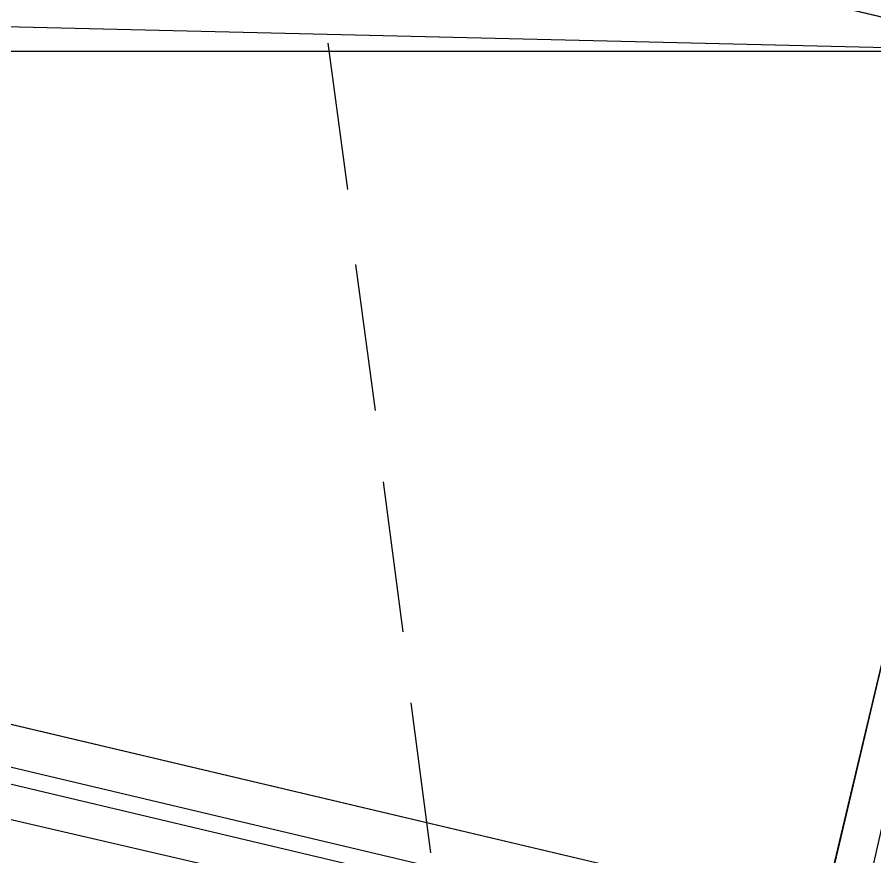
# Model space of a CAD drawing. Header units: feet. Extents: x -84 to 198, y -22 to 181.
# Drawn here: x 132.551 to 135.446, y 106.298 to 109.133 of the extents above; entities that cross this region are included whole.
import ezdxf

# ---------------------------------------------------------------- set-up
doc = ezdxf.new("R2010")
doc.units = ezdxf.units.FT
for name, color, linetype in [('A-AREA-UNIDAD', 30, 'CONTINUOUS'), ('A-LINEA', 7, 'CONTINUOUS'), ('A-MURO-CONCRETO', 8, 'CONTINUOUS')]:
    doc.layers.add(name, color=color, linetype=linetype)

msp = doc.modelspace()

# ---------------------------------------------------------------- linework, layer by layer
at = {"layer": 'A-AREA-UNIDAD'}
msp.add_lwpolyline([(135.92, 108.3733), (135.328, 105.7778), (134.272, 105.6889), (134.16, 106.0444), (121.52, 108.9778), (121.312, 109.3333), (121.312, 110.2933), (121.6, 111.4133), (114.688, 113.0489)], dxfattribs=at)
at = {"layer": 'A-LINEA'}
for p, q in [((134.4267, 106.1511), (121.5867, 109.1911)), ((134.4267, 106.1511), (121.5867, 109.1911)), ((121.6267, 109.1244), (134.4133, 106.0978)), ((121.6267, 109.1244), (134.4133, 106.0978)), ((133.6, 109.0444), (133.6667, 108.5511)), ((133.6933, 108.2978), (133.76, 107.8044)), ((133.7867, 107.5644), (133.8533, 107.0578)), ((133.88, 106.8178), (133.9467, 106.3111))]:
    msp.add_line(p, q, dxfattribs=at)
for points in [[(121.4533, 109.3644), (122.1467, 112.2844), (135.96, 109.0178), (135.2667, 106.0978), (121.4533, 109.3644)], [(142.72, 107.0711), (135.88, 108.6844), (131.36, 89.5511), (124.5867, 91.1511), (124.4, 90.3378), (121.8, 90.9511), (121.3333, 88.9511), (118.2, 75.6978), (129.9467, 72.9244)]]:
    msp.add_lwpolyline(points, dxfattribs=at)
at = {"layer": 'A-MURO-CONCRETO'}
for points in [[(121.4533, 109.3644), (122.92, 109.0178), (135.96, 109.0178), (121.4533, 109.3644)], [(121.4533, 109.3644), (134.4933, 109.3644), (135.96, 109.0178), (121.4533, 109.3644), (121.4533, 109.3644)], [(122.92, 109.0178), (135.96, 109.0178), (135.2667, 106.0978), (122.92, 109.0178), (122.92, 109.0178)]]:
    msp.add_lwpolyline(points, dxfattribs=at)

doc.saveas('drawing.dxf')
